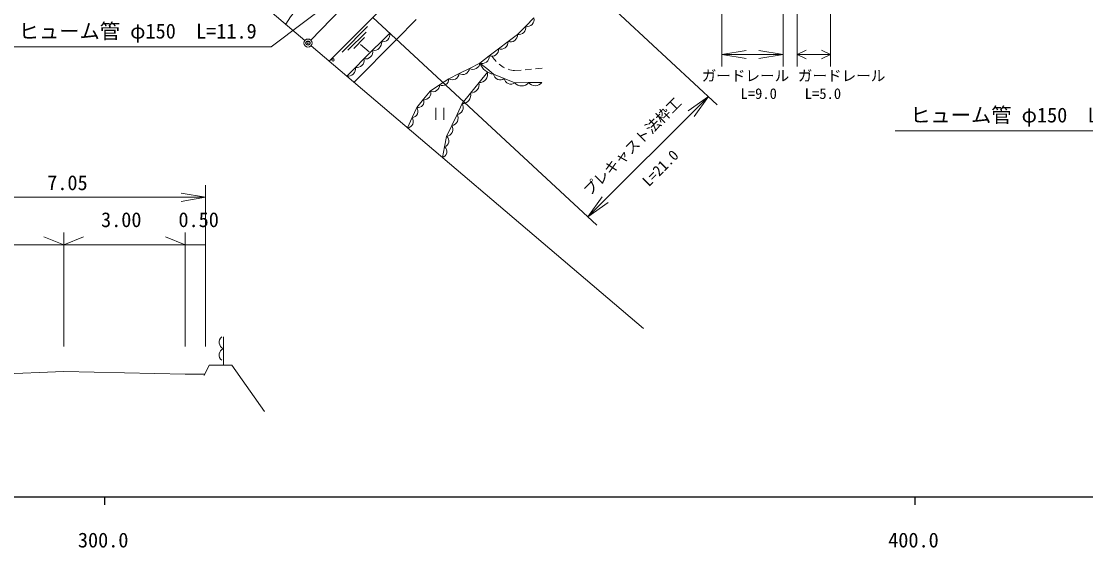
# Model space of a CAD drawing. Units: millimetres, scale not verified. Extents: x 40000 to 680000, y 20000 to 380000.
# Drawn here: x 357739 to 489103, y 198715 to 263689 of the extents above; entities that cross this region are included whole.
import ezdxf
from ezdxf.enums import TextEntityAlignment as Align

# ---------------------------------------------------------------- set-up
doc = ezdxf.new("R2010")
doc.units = ezdxf.units.MM
doc.header["$LTSCALE"] = 1000
doc.header["$PDMODE"] = 32
doc.header["$PDSIZE"] = 500
doc.linetypes.add('CHAIN', pattern=[18.5, 12, -1.5, 3.5, -1.5])
for name, color, linetype, lineweight in [('M-BGD', 7, 'Continuous', 13), ('M-BMK', 2, 'CHAIN', 13), ('M-TTL-BAND', 7, 'Continuous', 25), ('M-WORK', 1, 'Continuous', 13)]:
    doc.layers.add(name, color=color, linetype=linetype, lineweight=lineweight)
doc.layers.add('M-OTRS', color=6, linetype='Continuous')
doc.styles.add('ＭＳ ゴシック', font='')
doc.styles.get('ＭＳ ゴシック').set_extended_font_data('MS Gothic')

# ---------------------------------------------------------------- blocks, each defined once
blk = doc.blocks.new('open_arrow')
at = {"color": 0, "linetype": 'Continuous', "lineweight": -2}
blk.add_lwpolyline([(7.5, 1.25), (0, 0), (7.5, -1.25)], dxfattribs=at)

msp = doc.modelspace()

# ---------------------------------------------------------------- linework, layer by layer
at = {"layer": 'M-BGD'}
msp.add_circle((393119, 261002), 500, dxfattribs=at)
at = {"layer": 'M-BMK'}
msp.add_line((393466, 261362), (438774, 308391), dxfattribs=at)
at = {"layer": 'M-OTRS'}
msp.add_point((393119, 261002), dxfattribs=at)
at = {"layer": 'M-TTL-BAND'}
for p, q in [((40000, 205000), (579000, 205000)), ((368000, 205000), (368000, 204000)), ((468000, 205000), (468000, 204000))]:
    msp.add_line(p, q, dxfattribs=at)
at = {"layer": 'M-WORK'}
for p, q in [((453489, 311775), (453489, 258103)), ((457593, 311826), (457593, 258103)), ((451748, 311223), (451748, 258103)), ((444188, 307224), (444188, 258103)), ((357786, 291049), (392738, 261326)), ((395745, 258769), (420715, 283818)), ((418907, 276314), (443631, 253379)), ((400424, 269511), (388596, 260530)), ((401127, 264168), (428774, 238523)), ((421014, 264098), (419990, 263087)), ((397349, 259898), (400486, 263035)), ((404058, 261450), (406480, 263922)), ((419990, 263087), (418966, 262077)), ((398059, 260112), (400300, 262353)), ((398770, 260327), (400114, 261672)), ((398814, 256159), (404058, 261450)), ((402158, 261167), (403222, 262225)), ((418966, 262077), (417807, 261189)), ((388596, 260530), (356173, 260530)), ((393500, 260678), (434524, 225791)), ((399617, 260844), (400666, 259911)), ((400030, 259050), (401094, 260109)), ((401094, 260109), (402158, 261167)), ((416647, 260302), (415487, 259414)), ((417807, 261189), (416647, 260302)), ((453489, 259603), (454593, 260137)), ((457593, 259603), (456489, 260137)), ((398967, 257992), (400030, 259050)), ((415487, 259414), (414327, 258527)), ((444188, 259603), (451748, 259603)), ((453489, 259603), (457593, 259603)), ((453489, 259603), (454593, 259068)), ((457593, 259603), (456489, 259068)), ((397903, 256934), (398967, 257992)), ((413049, 257882), (411772, 257238)), ((414327, 258527), (413049, 257882)), ((414327, 258527), (415179, 257841)), ((415179, 257841), (416031, 257156)), ((418628, 257599), (419425, 257668)), ((419923, 257711), (420720, 257780)), ((421219, 257823), (422016, 257891)), ((410495, 256593), (409353, 255838)), ((411772, 257238), (410495, 256593)), ((414227, 256120), (415265, 257419)), ((416031, 257156), (417341, 256628)), ((417341, 256628), (418650, 256101)), ((408210, 255082), (407375, 254062)), ((409353, 255838), (408210, 255082)), ((413189, 254821), (414227, 256120)), ((418650, 256101), (420320, 256119)), ((420320, 256119), (421989, 256136)), ((407375, 254062), (406541, 253043)), ((412152, 253522), (413189, 254821)), ((427674, 239544), (442530, 254400)), ((406541, 253043), (405974, 251797)), ((408920, 252988), (408920, 251530)), ((409892, 252988), (409892, 251530)), ((411513, 252175), (412152, 253522)), ((405974, 251797), (405408, 250551)), ((410874, 250827), (411513, 252175)), ((410236, 249480), (410874, 250827)), ((497991, 250174), (465568, 250174)), ((409977, 248183), (410236, 249480)), ((409718, 246886), (409977, 248183)), ((380481, 243461), (380481, 223569)), ((345231, 241961), (380481, 241961)), ((362981, 236109), (360526, 237067)), ((362981, 237609), (362981, 223569)), ((362981, 236109), (365435, 237067)), ((377981, 236109), (375526, 237067)), ((377981, 237609), (377981, 223569)), ((380481, 236109), (345231, 236109)), ((382683, 224728), (382683, 221258)), ((380310, 219957), (380925, 221258)), ((380925, 221258), (383737, 221258)), ((383737, 221258), (387744, 215511)), ((347981, 219825), (362981, 220473)), ((377981, 220130), (362981, 220473)), ((377981, 220130), (380392, 220130))]:
    msp.add_line(p, q, dxfattribs=at)
msp.add_circle((396217, 258926), 150, dxfattribs=at)
for centre, radius, start, end in [((421288, 243013), 36996, 133.4287, 146.67795), ((420188, 263911), 847, 256.47045, 12.78707), ((419165, 262900), 847, 256.47045, 12.78707), ((402334, 262053), 904, 258.72819, 10.98358), ((418103, 262004), 867, 250.00054, 4.84239), ((400207, 259937), 904, 258.72819, 10.98358), ((401271, 260995), 904, 258.72819, 10.98358), ((415783, 260229), 867, 250.00054, 4.84239), ((416943, 261116), 867, 250.00054, 4.84239), ((399143, 258878), 904, 258.72819, 10.98358), ((414623, 259341), 867, 250.00054, 4.84239), ((418954, 261142), 3558, 209.94407, 222.82734), ((398080, 257820), 904, 258.72819, 10.98358), ((412213, 257952), 840, 238.34434, 355.20551), ((413490, 258597), 840, 238.34434, 355.20551), ((416331, 259273), 2139, 200.43679, 261.95604), ((418954, 261142), 3558, 230.87939, 243.76267), ((418954, 261142), 3558, 251.81471, 264.69799), ((409711, 256538), 786, 242.91279, 4.05954), ((410936, 257308), 840, 238.34434, 355.20551), ((414227, 257184), 1064, 269.9911, 12.7693), ((416844, 257284), 823, 188.9812, 307.15103), ((418153, 256757), 823, 188.9812, 307.15103), ((407528, 254789), 742, 258.15482, 23.21259), ((408568, 255782), 786, 242.91279, 4.05954), ((413189, 255885), 1064, 269.9911, 12.7693), ((419478, 256781), 1071, 219.40421, 321.80197), ((421148, 256799), 1071, 219.40421, 321.80197), ((406693, 253770), 742, 258.15482, 23.21259), ((412152, 254586), 1064, 269.9911, 12.7693), ((405907, 252579), 785, 274.94907, 36.18406), ((411385, 253060), 895, 278.21506, 31.07117), ((405341, 251333), 785, 274.94907, 36.18406), ((410747, 251713), 895, 278.21506, 31.07117), ((410108, 250365), 895, 278.21506, 31.07117), ((409767, 248899), 746, 286.35555, 51.05509), ((409508, 247602), 746, 286.35555, 51.05509), ((382992, 224065), 837, 127.61665, 248.34999), ((382992, 222509), 837, 111.65001, 232.38335)]:
    msp.add_arc(centre, radius, start, end, dxfattribs=at)

# ---------------------------------------------------------------- block references
at = {"layer": 'M-WORK', "xscale": 400, "yscale": 400}
msp.add_blockref('open_arrow', (444188, 259603), dxfattribs=at)
for p, rotation in [((451748, 259603), 180), ((442530, 254400), 225), ((380481, 241961), 180), ((427674, 239544), 45)]:
    msp.add_blockref('open_arrow', p, dxfattribs=dict(at, rotation=rotation))

# ---------------------------------------------------------------- texts
at = {"layer": 'M-TTL-BAND', "style": 'ＭＳ ゴシック'}
for s, p in [('300.0', (367844, 198195)), ('400.0', (467844, 198195))]:
    msp.add_text(s, height=1833, dxfattribs=at).set_placement(p, align=Align.BOTTOM_CENTER)
at = {"layer": 'M-WORK', "style": 'ＭＳ ゴシック'}
for s, height, p in [('ヒューム管 φ150\u3000L=11.9', 1833, (372109, 261007)), ('ガードレール', 1320, (447115, 255910)), ('ガードレール', 1320, (458976, 255910)), ('L=9.0', 1320, (448748, 253707)), ('L=5.0', 1320, (456670, 253707)), ('ヒューム管 φ150\u3000L=4.5', 1833, (481504, 250651)), ('7.05', 1833, (363433, 242300)), ('3.00', 1833, (370077, 237735)), ('0.50', 1833, (379629, 237735))]:
    msp.add_text(s, height=height, dxfattribs=at).set_placement(p, align=Align.BOTTOM_CENTER)
for s, p in [('プレキャスト法枠工', (433890, 247500)), ('L=21.0', (437360, 244827))]:
    msp.add_text(s, height=1320, rotation=45, dxfattribs=at).set_placement(p, align=Align.BOTTOM_CENTER)

doc.saveas('drawing.dxf')
